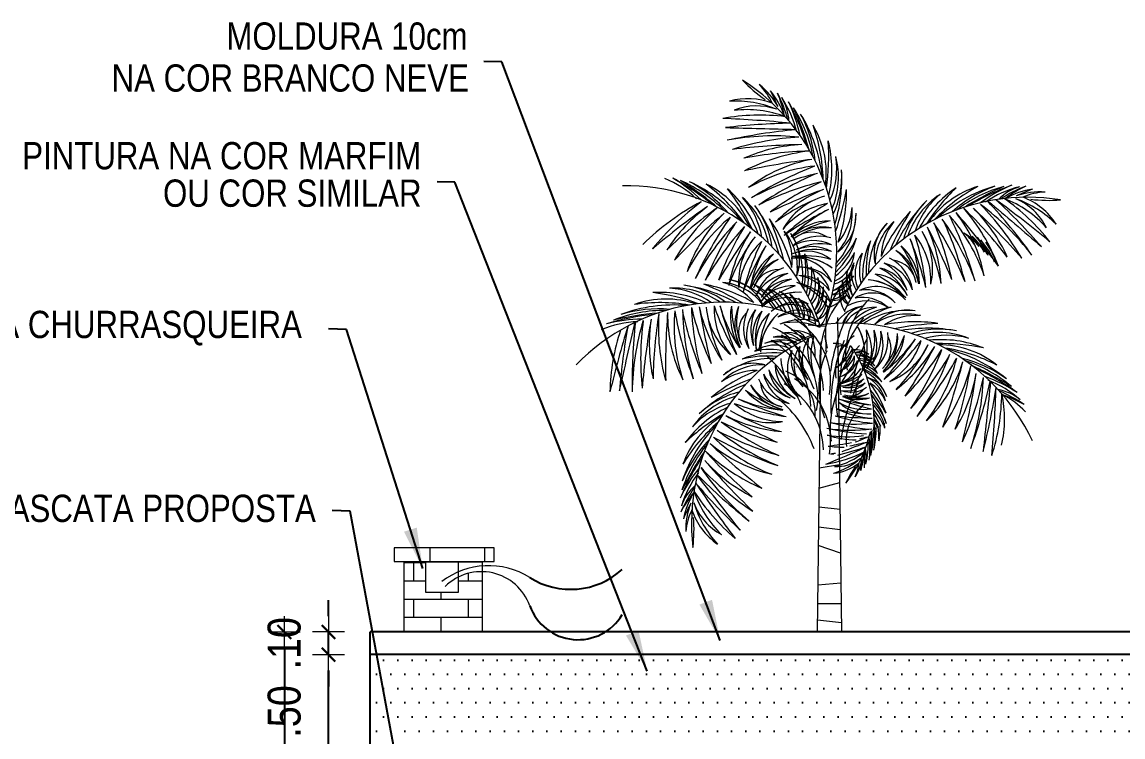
# Model space of a CAD drawing. Header units: millimetres. Extents: x -6300 to 1991, y -4770 to 4545.
# Drawn here: x 1418.262 to 1423.107, y 124.286 to 127.432 of the extents above; entities that cross this region are included whole.
import ezdxf

# ---------------------------------------------------------------- set-up
doc = ezdxf.new("R2010")
doc.units = ezdxf.units.MM
doc.header["$LTSCALE"] = 20
doc.header["$MEASUREMENT"] = 0
doc.layers.get('0').update_dxf_attribs({"linetype": 'CONTINUOUS'})
doc.layers.get('DEFPOINTS').update_dxf_attribs({"linetype": 'CONTINUOUS'})
for name, color, linetype, lineweight in [('AMBIENTACIÓN', 3, 'CONTINUOUS', 0), ('E-Cta-W', 7, 'CONTINUOUS', 20), ('E-Pen-C', 4, 'CONTINUOUS', 15), ('E-Pen-G', 3, 'CONTINUOUS', 30)]:
    doc.layers.add(name, color=color, linetype=linetype, lineweight=lineweight)
doc.layers.add('COTA', color=7, linetype='CONTINUOUS')
doc.layers.add('COTAS', color=3, linetype='CONTINUOUS')
doc.styles.add('F2', font='ARIALN.TTF')
doc.dimstyles.new('DIMENSION-1', dxfattribs={"dimtxt": 0.145, "dimasz": 0.07, "dimexe": 1, "dimexo": 0, "dimgap": 0.12, "dimtad": 1, "dimzin": 7, "dimdsep": 46, "dimtxsty": 'F2', "dimblk1": 'TRACO', "dimblk2": 'TRACO', "dimsah": 1, "dimcen": 1, "dimse1": 1, "dimse2": 1, "dimclrd": 4, "dimclre": 256, "dimclrt": 4, "dimadec": 8, "dimazin": 0, "dimtfac": 1, "dimtix": 1, "dimtmove": 2, "dimatfit": 3, "dimldrblk": 'TRACO', "dimfxl": 1, "dimtolj": 1, "dimtzin": 0, "dimarcsym": 0})
doc.dimstyles.get("Standard").update_dxf_attribs({"dimtxt": 0.18, "dimasz": 0.18, "dimexe": 0.18, "dimexo": 0.0625, "dimgap": 0.09, "dimtad": 0, "dimtih": 1, "dimtoh": 1, "dimdec": 4, "dimzin": 0, "dimdsep": 46, "dimtxsty": 'Standard', "dimcen": 0.09, "dimadec": 0, "dimazin": 0, "dimtfac": 1, "dimtdec": 4, "dimtofl": 0, "dimtmove": 0, "dimatfit": 3, "dimfxl": 1, "dimtolj": 1, "dimtzin": 0, "dimarcsym": 0})

# ---------------------------------------------------------------- blocks, each defined once
blk = doc.blocks.new('TRACO')
at = {"layer": 'E-Pen-C'}
for p, q in [((0, 1), (0, -1)), ((-1, 0), (1, 0))]:
    blk.add_line(p, q, dxfattribs=at)
at = {"layer": 'E-Pen-G'}
blk.add_line((-0.424, -0.424), (0.424, 0.424), dxfattribs=at)
blk = doc.blocks.new('*D694')
at = {"layer": 'COTA', "color": 4, "linetype": 'Continuous', "lineweight": -2}
blk.add_line((1419.6104, 124.2186), (1419.6104, 124.5786), dxfattribs=at)
at = {"layer": 'DEFPOINTS', "color": 0, "linetype": 'Continuous'}
for p in [(1419.6104, 124.6486), (1419.7936, 124.6486, -0.017), (1419.9436, 124.1486, -0.017)]:
    blk.add_point(p, dxfattribs=at)
at = {"layer": 'COTA', "color": 4, "linetype": 'Continuous', "lineweight": -2, "xscale": 0.07, "yscale": 0.07, "zscale": 0.07}
for p, rotation in [((1419.6104, 124.6486), 90), ((1419.6104, 124.1486), 270)]:
    blk.add_blockref('TRACO', p, dxfattribs=dict(at, rotation=rotation))
at = {"layer": 'COTA', "color": 4, "linetype": 'Continuous', "insert": (1419.4163, 124.3986), "char_height": 0.145, "attachment_point": 5, "rotation": 90, "style": 'F2'}
blk.add_mtext('\\A1;.50', dxfattribs=at)
blk = doc.blocks.new('*D695')
at = {"layer": 'COTA', "color": 4, "linetype": 'Continuous', "lineweight": -2}
for p, q in [((1419.6104, 124.8186), (1419.6104, 124.8886)), ((1419.6104, 124.6486), (1419.6104, 124.7486)), ((1419.6104, 124.5786), (1419.6104, 124.5086))]:
    blk.add_line(p, q, dxfattribs=at)
at = {"layer": 'DEFPOINTS', "color": 0, "linetype": 'Continuous'}
for p in [(1419.6104, 124.7486), (1419.7936, 124.7486, -0.017), (1419.7936, 124.6486, -0.017)]:
    blk.add_point(p, dxfattribs=at)
at = {"layer": 'COTA', "color": 4, "linetype": 'Continuous', "lineweight": -2, "xscale": 0.07, "yscale": 0.07, "zscale": 0.07}
for p, rotation in [((1419.6104, 124.7486), 270), ((1419.6104, 124.6486), 90)]:
    blk.add_blockref('TRACO', p, dxfattribs=dict(at, rotation=rotation))
at = {"layer": 'COTA', "color": 4, "linetype": 'Continuous', "insert": (1419.4163, 124.6986), "char_height": 0.145, "attachment_point": 5, "rotation": 90, "style": 'F2'}
blk.add_mtext('\\A1;.10', dxfattribs=at)
blk = doc.blocks.new('*D696')
at = {"layer": 'COTA', "color": 4, "linetype": 'Continuous', "lineweight": -2}
blk.add_line((1419.4163, 124.6786), (1419.4163, 121.2186), dxfattribs=at)
at = {"layer": 'DEFPOINTS', "color": 0, "linetype": 'Continuous'}
for p in [(1419.7936, 124.7486, -0.017), (1419.4163, 121.1486), (1419.7936, 121.1486, -0.017)]:
    blk.add_point(p, dxfattribs=at)
at = {"layer": 'COTA', "color": 4, "linetype": 'Continuous', "lineweight": -2, "xscale": 0.07, "yscale": 0.07, "zscale": 0.07}
for p, rotation in [((1419.4163, 124.7486), 90), ((1419.4163, 121.1486), 270)]:
    blk.add_blockref('TRACO', p, dxfattribs=dict(at, rotation=rotation))
at = {"layer": 'COTA', "color": 4, "linetype": 'Continuous', "insert": (1419.2223, 122.9486), "char_height": 0.145, "attachment_point": 5, "rotation": 90, "style": 'F2'}
blk.add_mtext('\\A1;3.60', dxfattribs=at)

msp = doc.modelspace()

# ---------------------------------------------------------------- hatches: boundary and pattern name
h = msp.add_hatch()
h.set_pattern_fill('DOTS', style=0)
h.set_pattern_definition([(0, (-3.584184, 0), (0.03125, 0.0625), [0, -0.0625])])
h.paths.add_polyline_path([(1419.7936, 124.6486), (1419.7936, 124.1486), (1419.9436, 124.1486), (1423.7436, 124.1486), (1423.7436, 124.6486)])
at = {"layer": 'AMBIENTACIÓN', "lineweight": 13}
h = msp.add_hatch(dxfattribs=at)
h.set_pattern_fill('AR-BRSTD', color=8, scale=0.03, style=0)
h.set_pattern_definition([(0, (141.69835, -43.847725), (0, 0.08001), []), (90, (141.69835, -43.84772), (-0.12, 0.08001), [0.08001, -0.08001])])
h.paths.add_polyline_path([(1420.3391, 125.1187), (1419.8994, 125.1187), (1419.8994, 125.0591), (1420.3391, 125.0591)])
h = msp.add_hatch(dxfattribs=at)
h.set_pattern_fill('AR-BRSTD', color=8, scale=0.03, style=0)
h.set_pattern_definition([(0, (117.506034, -43.847725), (0, 0.08001), []), (90, (117.50603, -43.84772), (-0.12, 0.08001), [0.08001, -0.08001])])
h.paths.add_polyline_path([(1420.2891, 125.0137, 0.124316), (1420.181, 124.9893), (1420.181, 124.922), (1420.0393, 124.922), (1420.0393, 125.0564), (1419.9436, 125.0564), (1419.9436, 124.7486), (1420.2891, 124.7486)])

# ---------------------------------------------------------------- linework, layer by layer
at = {"layer": 'AMBIENTACIÓN', "color": 8, "lineweight": 13}
for p, q in [((1421.8514, 126.1315, -0.017), (1421.8685, 124.7486, -0.017)), ((1421.7772, 126.0249, -0.017), (1421.7616, 124.7486, -0.017)), ((1421.8594, 125.4842, -0.017), (1421.7704, 125.4687, -0.017)), ((1421.7693, 125.3809, -0.017), (1421.8604, 125.4057, -0.017)), ((1421.8619, 125.2879, -0.017), (1421.7683, 125.2977, -0.017)), ((1421.7672, 125.2112, -0.017), (1421.863, 125.199, -0.017)), ((1421.8643, 125.0947, -0.017), (1421.7662, 125.1291, -0.017)), ((1419.9436, 124.7486, -0.2635), (1419.9436, 125.0564, -0.2635)), ((1419.9436, 125.0564, -0.2635), (1420.2891, 125.0564, -0.2635)), ((1420.2891, 124.7486, -0.2635), (1420.2891, 125.0564, -0.2635)), ((1421.7641, 124.9553, -0.017), (1421.8659, 124.9651, -0.017)), ((1421.867, 124.8728, -0.017), (1421.7631, 124.8725, -0.017)), ((1421.7622, 124.8019, -0.017), (1421.868, 124.7903, -0.017))]:
    msp.add_line(p, q, dxfattribs=at)
at = {"layer": 'AMBIENTACIÓN', "color": 8, "lineweight": 13, "elevation": -0.017}
for points in [[(1419.8994, 125.0591), (1420.3391, 125.0591), (1420.3391, 125.1187), (1419.8994, 125.1187)], [(1420.0393, 125.0591), (1420.181, 125.0591), (1420.181, 124.922), (1420.0393, 124.922)]]:
    msp.add_lwpolyline(points, close=True, dxfattribs=at)
at = {"layer": 'AMBIENTACIÓN', "color": 8, "lineweight": 13}
for centre, radius, start, end in [((1421.9387, 127.6631, -0.017), 0.7023, 223.8926, 234.6187), ((1420.9482, 126.4187, -0.017), 0.8991, 344.3485, 57.401), ((1421.32, 126.9667, -0.017), 0.2663, 23.828, 45.4644), ((1421.3048, 126.9006, -0.017), 0.326, 29.1721, 51.7193), ((1421.2511, 126.8871, -0.017), 0.3895, 19.9016, 38.3634), ((1418.1399, 125.4641, -0.017), 3.8006, 24.8204, 25.9784), ((1421.0412, 126.8389, -0.017), 0.6133, 15.4287, 27.1786), ((1421.1223, 126.9218, -0.017), 0.5046, 11.186, 23.0058), ((1421.4274, 126.9883, -0.017), 0.2097, 2.2928, 31.8949), ((1421.2169, 126.8387, -0.017), 0.4678, 13.5197, 33.8227), ((1421.4557, 126.7968, -0.017), 0.2977, 68.7509, 105.5975), ((1421.4028, 126.6216, -0.017), 0.4627, 67.1452, 93.3589), ((1421.4953, 126.7998, -0.017), 0.263, 70.6485, 112.1656), ((1420.5932, 126.5341, -0.017), 1.1773, 17.3406, 27.6914), ((1421.0082, 126.7856, -0.017), 0.6936, 12.2291, 25.2203), ((1420.4059, 126.4834, -0.017), 1.3755, 16.3038, 24.4974), ((1421.1458, 126.7236, -0.017), 0.609, 10.6962, 32.8294), ((1421.5085, 126.0939, -0.017), 0.9281, 83.0427, 100.1207), ((1421.1372, 121.8681, -0.017), 5.1437, 84.3322, 87.68), ((1421.4501, 126.5634, -0.017), 0.483, 69.2803, 96.4176), ((1421.1249, 126.6783, -0.017), 0.6627, 6.3274, 31.7493), ((1421.1912, 126.7595, -0.017), 0.5646, 6.2159, 28.2898), ((1421.6919, 124.1841, -0.017), 2.8029, 90.9532, 96.8313), ((1424.4383, 246.604, -0.017), 119.6764, 268.525361, 268.672843), ((1421.899, 124.4372, -0.017), 2.5314, 95.243, 102.1859), ((1421.3879, 126.7653, -0.017), 0.4137, 352.5913, 30.8619), ((1421.0199, 126.7187, -0.017), 0.7681, 1.6525, 19.6885), ((1421.5727, 125.8024, -0.017), 1.1285, 84.481, 100.6231), ((1421.7581, 125.6917, -0.017), 1.2363, 93.5669, 107.3804), ((1420.8958, 126.8418, -0.017), 0.9168, 351.1837, 4.1926), ((1421.334, 126.7846, -0.017), 0.4921, 346.294, 14.6233), ((1421.7626, 123.6768, -0.017), 3.2166, 91.2238, 96.6727), ((1421.7285, 126.1728, -0.017), 0.7206, 92.751, 113.6786), ((1421.7886, 124.9671, -0.017), 1.8981, 91.9192, 100.6105), ((1421.8322, 126.0117, -0.017), 0.8592, 97.1648, 117.041), ((1422.1026, 123.7929, -0.017), 3.0563, 96.854, 102.4906), ((1421.8527, 126.1972, -0.017), 0.6406, 100.3283, 127.8313), ((1421.5031, 126.7878, -0.017), 0.3444, 335.9886, 8.6762), ((1421.4936, 126.749, -0.017), 0.3615, 337.2295, 14.5391), ((1421.8357, 126.0452, -0.017), 0.7578, 96.4669, 119.7402), ((1422.4034, 125.1501, -0.017), 1.7727, 111.618, 121.6617), ((1421.9962, 125.6787, -0.017), 1.1112, 102.1121, 118.0902), ((1422.4268, 125.2396, -0.017), 1.666, 113.9081, 123.6257), ((1421.4766, 126.7544, -0.017), 0.393, 334.5988, 3.8721), ((1421.1886, 126.7439, -0.017), 0.6812, 342.6945, 3.1158), ((1420.9213, 125.8128, -0.017), 0.8991, 18.0207, 91.0732), ((1420.912, 126.3113, -0.017), 0.4678, 47.1919, 67.4949), ((1420.7677, 126.1514, -0.017), 0.6936, 45.9013, 58.8925), ((1420.5618, 125.712, -0.017), 1.1773, 51.0128, 61.3636), ((1420.4341, 125.566, -0.017), 1.3755, 49.976, 58.1696), ((1420.9167, 126.1761, -0.017), 0.609, 44.3684, 66.5016), ((1420.9346, 126.2311, -0.017), 0.5646, 39.8881, 61.962), ((1420.9243, 126.1268, -0.017), 0.6627, 39.9995, 65.4215), ((1420.8145, 126.1022, -0.017), 0.7681, 35.3247, 53.3607), ((1421.0951, 126.3451, -0.017), 0.4137, 26.2635, 64.5341), ((1422.0645, 125.5343, -0.017), 1.2279, 103.4202, 117.1508), ((1422.2937, 125.6004, -0.017), 1.2398, 114.5001, 126.6208), ((1423.0278, 125.6104, -0.017), 1.1773, 110.3661, 120.7169), ((1422.8872, 126.075, -0.017), 0.6936, 112.8372, 125.8284), ((1420.6431, 126.1359, -0.017), 0.9168, 24.8559, 37.8648), ((1421.0395, 126.3312, -0.017), 0.4921, 19.9662, 48.2955), ((1422.6909, 124.2545, -0.017), 2.6024, 110.2895, 115.9013), ((1422.0589, 126.0746, -0.017), 0.6772, 113.5344, 135.19), ((1422.0558, 125.9111, -0.017), 0.799, 109.1622, 126.6877), ((1421.8834, 126.3643, -0.017), 0.3147, 106.5837, 150.4047), ((1420.6146, 126.9263, -0.017), 1.2967, 341.2746, 349.742), ((1421.1927, 126.6865, -0.017), 0.698, 341.3674, 0.733), ((1422.5017, 126.3721, -0.017), 0.3615, 123.5184, 160.828), ((1422.5206, 126.4074, -0.017), 0.3444, 129.3813, 162.0689), ((1422.6442, 126.292, -0.017), 0.4921, 123.4342, 151.7635), ((1423.0084, 126.0416, -0.017), 0.9168, 133.8649, 146.8738), ((1422.5912, 126.3137, -0.017), 0.4137, 107.1956, 145.4662), ((1422.8338, 126.033, -0.017), 0.7681, 118.369, 136.405), ((1422.7287, 126.0731, -0.017), 0.6627, 106.3082, 131.7301), ((1422.7336, 126.1778, -0.017), 0.5646, 109.7677, 131.8416), ((1422.7434, 126.1208, -0.017), 0.609, 105.2281, 127.3613), ((1423.1332, 125.4476, -0.017), 1.3755, 113.5601, 121.7537), ((1422.7675, 126.2539, -0.017), 0.4678, 104.2348, 124.5378), ((1422.7108, 126.5059, -0.017), 0.2097, 106.1626, 135.7647), ((1422.8983, 126.1366, -0.017), 0.6133, 110.8789, 122.6288), ((1422.8934, 126.2525, -0.017), 0.5046, 115.0517, 126.8715), ((1422.7744, 126.3128, -0.017), 0.3895, 99.6941, 118.1559), ((1424.1374, 123.1749, -0.017), 3.8006, 112.0791, 113.2371), ((1422.7434, 126.3587, -0.017), 0.326, 86.3382, 108.8854), ((1422.7763, 126.418, -0.017), 0.2663, 92.5931, 114.2295), ((1421.7827, 125.6461, -0.017), 1.1285, 118.1532, 134.2953), ((1421.9984, 125.6568, -0.017), 1.2363, 127.2391, 141.0526), ((1423.1193, 123.9825, -0.017), 3.2166, 124.896, 130.3449), ((1421.707, 126.0408, -0.017), 0.7206, 126.4232, 147.3508), ((1422.4255, 125.0707, -0.017), 1.8981, 125.5914, 134.2827), ((1421.8826, 125.9642, -0.017), 0.8592, 130.837, 150.7132), ((1421.1784, 126.4277, -0.017), 0.3444, 9.6608, 42.3484), ((1421.192, 126.3901, -0.017), 0.3615, 10.9017, 48.2113), ((1421.1749, 126.3851, -0.017), 0.393, 8.271, 37.5443), ((1420.941, 126.2167, -0.017), 0.6812, 16.3667, 36.788), ((1421.8633, 126.3066, -0.017), 0.3312, 99.9272, 139.9604), ((1422.3837, 125.6441, -0.017), 1.145, 120.2854, 132.1285), ((1421.6641, 126.5892, -0.017), 0.2519, 318.1496, 5.957), ((1421.6537, 126.6315, -0.017), 0.2615, 320.0272, 356.4714), ((1422.6866, 125.7619, -0.017), 0.8991, 80.6565, 153.709), ((1422.7252, 126.1645, -0.017), 0.6812, 134.9417, 155.363), ((1422.5179, 126.3648, -0.017), 0.393, 134.1854, 163.4587), ((1421.5982, 125.7625, -0.017), 1.2363, 30.6771, 44.4906), ((1421.8101, 125.7209, -0.017), 1.1285, 37.4344, 53.5765), ((1420.6549, 124.9235, -0.017), 2.5314, 35.8716, 42.8145), ((1500.4206, 217.4903, -0.017), 119.6764, 229.384654, 229.532136), ((1420.6399, 124.5969, -0.017), 2.8029, 41.2262, 47.1043), ((1419.5044, 122.5035, -0.017), 5.1437, 50.3775, 53.7253), ((1422.41, 126.2051, -0.017), 0.483, 41.6399, 68.7772), ((1422.0527, 125.8949, -0.017), 0.9281, 37.9368, 55.0148), ((1422.4841, 126.2167, -0.017), 0.4627, 44.6986, 70.9123), ((1422.5344, 126.4111, -0.017), 0.263, 25.8919, 67.409), ((1422.5618, 126.3824, -0.017), 0.2977, 32.46, 69.3066), ((1422.7816, 127.3496, -0.017), 0.7023, 263.4387, 274.1649), ((1423.3378, 124.2676, -0.017), 3.0563, 130.5262, 136.1628), ((1421.7968, 126.1299, -0.017), 0.6406, 134.0005, 161.5035), ((1421.867, 125.994, -0.017), 0.7578, 130.1391, 153.4124), ((1422.8357, 125.5639, -0.017), 1.7727, 145.2902, 155.3339), ((1420.3622, 126.0503, -0.017), 1.2967, 14.9468, 23.4142), ((1420.9762, 126.1712, -0.017), 0.698, 15.0396, 34.4052), ((1422.4937, 125.2078, -0.017), 1.5567, 116.0076, 124.339), ((1422.1123, 126.0231, -0.017), 0.6569, 117.2879, 135.0662), ((1421.5931, 126.5971, -0.017), 0.3392, 318.2223, 358.8377), ((1421.7386, 126.5787, -0.017), 0.194, 305.6784, 3.4079), ((1422.6838, 126.1245, -0.017), 0.698, 137.3245, 156.6901), ((1423.274, 125.9166, -0.017), 1.2967, 148.3155, 156.7829), ((1420.7563, 125.791, -0.017), 1.7727, 16.3958, 26.4395), ((1421.7768, 126.0773, -0.017), 0.7578, 18.3173, 41.5906), ((1420.0729, 124.5804, -0.017), 3.0563, 35.5669, 41.2035), ((1421.8657, 126.2017, -0.017), 0.6406, 10.2262, 37.7292), ((1421.0913, 125.2439, -0.017), 1.8981, 37.447, 46.1383), ((1421.757, 126.05, -0.017), 0.8592, 21.0165, 40.8927), ((1421.9419, 126.1006, -0.017), 0.7206, 24.3789, 45.3065), ((1420.2482, 124.2668, -0.017), 3.2166, 41.3848, 46.8337), ((1422.2037, 125.778, -0.017), 1.1112, 135.7843, 151.7624), ((1422.8055, 125.6513, -0.017), 1.666, 147.5802, 157.2979), ((1422.3407, 125.6957, -0.017), 1.2279, 137.0924, 150.823), ((1422.4947, 125.8778, -0.017), 1.2398, 148.1723, 160.293), ((1421.8221, 126.3047, -0.017), 0.2527, 90.6615, 133.7885), ((1421.9334, 126.0565, -0.017), 0.5137, 102.8479, 123.5028), ((1421.7817, 126.3162, -0.017), 0.2141, 78.6749, 128.0277), ((1421.8028, 126.2902, -0.017), 0.2369, 84.9198, 126.3885), ((1422.3262, 126.3257, -0.017), 0.3392, 139.2198, 179.8352), ((1422.2056, 126.4093, -0.017), 0.194, 134.6496, 192.3791), ((1422.2681, 126.3673, -0.017), 0.2519, 132.1005, 179.9079), ((1422.3041, 126.3917, -0.017), 0.2615, 141.5861, 178.0303), ((1421.6304, 126.2483, -0.017), 0.6772, 2.8675, 24.5231), ((1419.9438, 125.317, -0.017), 2.6024, 22.1562, 27.768), ((1421.2651, 125.8502, -0.017), 1.2279, 20.9067, 34.6373), ((1421.1388, 126.0526, -0.017), 1.2398, 11.4367, 23.5574), ((1421.4125, 125.9119, -0.017), 1.1112, 19.9673, 35.9454), ((1420.7987, 125.8732, -0.017), 1.666, 14.4318, 24.1494), ((1423.5716, 124.9779, -0.017), 2.6024, 143.9617, 149.5734), ((1422.0364, 126.1422, -0.017), 0.6772, 147.2066, 168.8622), ((1422.1245, 126.0045, -0.017), 0.799, 142.8344, 160.3599), ((1421.7297, 126.286, -0.017), 0.3147, 140.2559, 184.0769), ((1421.3904, 126.381, -0.017), 0.2615, 353.6993, 30.1436), ((1421.4225, 126.3516, -0.017), 0.2519, 351.8217, 39.6292), ((1421.4903, 126.3842, -0.017), 0.194, 339.3506, 37.0801), ((1421.359, 126.3189, -0.017), 0.3392, 351.8945, 32.5099), ((1421.7716, 126.3033, -0.017), 0.186, 74.2707, 129.7939), ((1421.7427, 126.2904, -0.017), 0.1801, 63.106, 120.0592), ((1421.7366, 126.3888, -0.017), 0.1183, 55.7534, 128.9139), ((1421.6086, 126.5763, -0.017), 0.3392, 313.7206, 343.9065), ((1421.5155, 126.6831, -0.017), 0.4647, 315.1838, 334.3938), ((1422.3007, 126.3206, -0.017), 0.3392, 154.151, 184.3369), ((1422.4414, 126.3378, -0.017), 0.4647, 163.6637, 182.8737), ((1421.5563, 126.2458, -0.017), 0.6569, 2.9913, 20.7696), ((1420.7277, 125.8943, -0.017), 1.5567, 13.7185, 22.0499), ((1421.931, 126.2902, -0.017), 0.3312, 358.0971, 38.1303), ((1421.1011, 126.1452, -0.017), 1.145, 5.929, 17.7721), ((1421.5235, 126.1247, -0.017), 0.799, 11.3697, 28.8953), ((1421.9546, 126.3465, -0.017), 0.3147, 347.6528, 31.4738), ((1422.2955, 126.3527, -0.017), 0.1875, 31.9466, 53.583), ((1422.2915, 126.3052, -0.017), 0.2295, 37.2907, 59.8379), ((1420.2285, 124.9894, -0.017), 2.6756, 32.939, 34.097), ((1422.2554, 126.2904, -0.017), 0.2742, 28.0202, 46.482), ((1422.1622, 126.3018, -0.017), 0.3553, 19.3046, 31.1244), ((1422.1139, 126.236, -0.017), 0.4318, 23.5473, 35.2972), ((1422.3682, 126.3785, -0.017), 0.1476, 10.4114, 40.0135), ((1422.2363, 126.2533, -0.017), 0.3293, 21.6383, 41.9413), ((1421.745, 126.2269, -0.017), 0.3312, 133.5994, 173.6326), ((1422.5454, 125.964, -0.017), 1.145, 153.9576, 165.8007), ((1422.8788, 125.662, -0.017), 1.5567, 149.6798, 158.0111), ((1422.1094, 126.129, -0.017), 0.6569, 150.9601, 168.7384), ((1421.7524, 126.1622, -0.017), 0.2693, 74.6178, 111.7765), ((1421.715, 126.2491, -0.017), 0.1747, 52.499, 110.9501), ((1421.7747, 126.2473, -0.017), 0.2096, 76.3423, 120.4781), ((1421.7402, 126.2744, -0.017), 0.1695, 60.4432, 115.0649), ((1421.965, 126.2375, -0.017), 0.2369, 11.6689, 53.1377), ((1421.9981, 126.2428, -0.017), 0.2141, 10.0298, 59.3826), ((1421.7117, 126.151, -0.017), 0.5137, 14.5547, 35.2096), ((1421.9604, 126.2612, -0.017), 0.2527, 4.269, 47.396), ((1422.0962, 126.1956, -0.017), 0.4883, 20.3478, 33.3389), ((1421.7117, 126.2025, -0.017), 0.2527, 124.3337, 167.4607), ((1421.942, 126.0576, -0.017), 0.5137, 136.5201, 157.1749), ((1421.6718, 126.1896, -0.017), 0.2141, 112.3471, 161.6999), ((1421.7037, 126.1796, -0.017), 0.2369, 118.5919, 160.0607), ((1421.6905, 126.1746, -0.017), 0.222, 51.7338, 101.4235), ((1421.6678, 126.2235, -0.017), 0.1701, 22.6348, 97.1749), ((1421.704, 125.9504, -0.017), 0.4528, 74.9889, 96.7404), ((1421.6657, 126.1134, -0.017), 0.287, 56.7208, 92.9462), ((1421.2467, 126.3474, -0.017), 0.4647, 348.856, 8.066), ((1421.3835, 126.3102, -0.017), 0.3392, 347.3928, 17.5787), ((1421.7696, 126.4323, -0.017), 0.1568, 295.963, 354.9153), ((1421.6927, 126.5241, -0.017), 0.2559, 305.5216, 335.6142), ((1422.077, 126.2942, -0.017), 0.1728, 152.8739, 202.6316), ((1422.0394, 126.3219, -0.017), 0.1269, 156.2994, 213.1225), ((1422.0847, 126.3211, -0.017), 0.1568, 143.1422, 202.0945), ((1422.2032, 126.338, -0.017), 0.2559, 162.4433, 192.5359), ((1421.9971, 126.2265, -0.017), 0.186, 8.2636, 63.7868), ((1422.0802, 126.2666, -0.017), 0.1183, 9.1436, 82.3041), ((1421.5939, 126.225, -0.017), 0.1183, 89.4256, 162.5861), ((1421.6704, 126.1733, -0.017), 0.186, 107.9429, 163.4661), ((1421.6536, 126.1465, -0.017), 0.1801, 96.7782, 153.7314), ((1421.7041, 126.1284, -0.017), 0.2096, 110.0145, 154.1503), ((1421.6897, 126.181, -0.017), 0.1729, 38.6313, 96.2798), ((1421.683, 126.2155, -0.017), 0.1379, 14.9157, 95.0612), ((1421.4825, 126.3133, -0.017), 0.2559, 339.1938, 9.2864), ((1421.5973, 126.2796, -0.017), 0.1568, 329.6352, 28.5875), ((1421.7574, 126.4071, -0.017), 0.1728, 295.4259, 345.1836), ((1421.8039, 126.4027, -0.017), 0.1269, 284.935, 341.7581), ((1422.0749, 126.2955, -0.017), 0.1865, 167.3742, 206.6351), ((1422.0712, 126.3197, -0.017), 0.1791, 174.693, 210.9091), ((1421.917, 126.1087, -0.017), 0.2693, 26.281, 63.4397), ((1422.0011, 126.184, -0.017), 0.1695, 22.9926, 77.6143), ((1421.9573, 126.1869, -0.017), 0.2096, 17.5794, 61.7152), ((1422.0098, 126.1975, -0.017), 0.1801, 17.9983, 74.9515), ((1420.7857, 125.0727, -0.017), 1.2967, 59.9572, 68.4246), ((1421.1343, 125.5924, -0.017), 0.698, 60.05, 79.4157), ((1421.3222, 126.0356, -0.017), 0.2519, 36.8322, 84.6396), ((1421.2787, 126.0337, -0.017), 0.2615, 38.7098, 75.1541), ((1421.3005, 125.9675, -0.017), 0.3392, 36.905, 77.5203), ((1421.3471, 126.1066, -0.017), 0.194, 24.3611, 82.0905), ((1421.2009, 125.9083, -0.017), 0.4647, 33.8664, 53.0765), ((1421.3239, 125.9787, -0.017), 0.3392, 32.4032, 62.5891), ((1421.7327, 126.0452, -0.017), 0.2693, 108.29, 145.4487), ((1421.6604, 126.1318, -0.017), 0.1695, 94.1154, 148.7371), ((1421.6157, 126.0201, -0.017), 0.2714, 41.2118, 78.0738), ((1421.5789, 126.0263, -0.017), 0.2755, 32.8796, 70.2967), ((1421.6845, 126.1506, -0.017), 0.1657, 37.3077, 91.246), ((1421.6587, 126.1489, -0.017), 0.1687, 17.2489, 82.4606), ((1421.6422, 126.2739, -0.017), 0.1269, 318.6072, 15.4303), ((1421.6011, 126.2518, -0.017), 0.1728, 329.0981, 18.8558), ((1422.1319, 126.0666, -0.017), 0.3344, 133.4932, 192.0296), ((1421.7979, 126.3388, -0.017), 0.1308, 281.0148, 330.8296), ((1421.7598, 126.4067, -0.017), 0.1865, 291.4224, 330.6833), ((1421.8288, 126.3365, -0.017), 0.1034, 269.4999, 323.5969), ((1421.7788, 126.4222, -0.017), 0.1791, 287.1484, 323.3645), ((1422.0012, 126.2705, -0.017), 0.1308, 167.2279, 217.0427), ((1421.9766, 126.2894, -0.017), 0.1034, 174.4606, 228.5576), ((1421.9713, 126.0765, -0.017), 0.222, 36.634, 86.3237), ((1421.9489, 126.0144, -0.017), 0.287, 45.1113, 81.3367), ((1422.0029, 126.1483, -0.017), 0.1747, 27.1073, 85.5585), ((1421.8114, 125.9188, -0.017), 0.4528, 41.3171, 63.0686), ((1421.0658, 125.7503, -0.017), 0.4921, 64.9766, 93.3059), ((1420.9237, 125.3318, -0.017), 0.9168, 69.8664, 82.8752), ((1421.132, 125.8997, -0.017), 0.3615, 55.9122, 93.2218), ((1421.0959, 125.9167, -0.017), 0.3444, 54.6712, 87.3588), ((1421.1235, 125.8842, -0.017), 0.393, 53.2815, 82.5547), ((1421.0772, 125.5996, -0.017), 0.6812, 61.3771, 81.7985), ((1421.6534, 126.0968, -0.017), 0.1747, 86.1712, 144.6223), ((1421.81, 125.8421, -0.017), 0.4528, 108.661, 130.4126), ((1421.6876, 125.9565, -0.017), 0.287, 90.3929, 126.6184), ((1421.6744, 126.0212, -0.017), 0.222, 85.406, 135.0957), ((1421.3917, 126.0509, -0.017), 0.2559, 24.2042, 54.2968), ((1421.4967, 126.1083, -0.017), 0.1568, 14.6456, 73.5979), ((1421.5325, 126.136, -0.017), 0.1269, 3.6176, 60.4407), ((1421.519, 126.0913, -0.017), 0.1728, 14.1086, 63.8663), ((1421.5084, 126.1153, -0.017), 0.1791, 5.831, 42.0472), ((1421.5199, 126.0936, -0.017), 0.1865, 10.105, 49.366), ((1421.6105, 126.2762, -0.017), 0.1791, 320.8206, 357.0367), ((1421.6034, 126.2528, -0.017), 0.1865, 325.0946, 4.3555), ((1421.6998, 126.2326, -0.017), 0.1034, 303.1721, 357.2691), ((1421.6727, 126.2175, -0.017), 0.1308, 314.687, 4.5018), ((1422.2098, 125.9443, -0.017), 0.4372, 139.6476, 187.3738), ((1421.7576, 126.3403, -0.017), 0.1726, 287.7678, 322.118), ((1421.8403, 126.2763, -0.017), 0.0681, 255.2127, 321.8811), ((1422.0321, 126.2446, -0.017), 0.1726, 175.9395, 210.2897), ((1421.9279, 126.2523, -0.017), 0.0681, 176.1764, 242.8448), ((1422.0042, 126.1019, -0.017), 0.1379, 42.9963, 123.1418), ((1422.0209, 126.0977, -0.017), 0.1701, 40.8826, 115.4227), ((1421.9762, 126.0807, -0.017), 0.1729, 41.7777, 99.4262), ((1421.3489, 125.3001, -0.017), 0.8991, 63.0311, 136.0837), ((1421.129, 125.5243, -0.017), 0.6627, 85.01, 110.432), ((1421.0953, 125.7994, -0.017), 0.4137, 71.274, 109.5446), ((1421.0688, 125.4293, -0.017), 0.7681, 80.3351, 98.3711), ((1421.9043, 126.3217, -0.017), 0.6772, 192.217, 213.8726), ((1423.8131, 126.5843, -0.017), 2.6024, 188.9721, 194.5839), ((1421.6384, 126.1755, -0.017), 0.3312, 178.6099, 218.643), ((1422.3902, 126.5557, -0.017), 1.145, 198.968, 210.8112), ((1422.8395, 126.578, -0.017), 1.5567, 194.6902, 203.0216), ((1421.9652, 126.364, -0.017), 0.6569, 195.9706, 213.7488), ((1421.6322, 126.1347, -0.017), 0.2527, 169.3441, 212.4711), ((1421.8974, 126.1951, -0.017), 0.5137, 181.5305, 202.1854), ((1421.613, 126.0973, -0.017), 0.2141, 157.3576, 206.7103), ((1421.6427, 126.1129, -0.017), 0.2369, 163.6024, 205.0712), ((1421.6284, 126.0493, -0.017), 0.1701, 56.307, 130.8471), ((1421.6702, 126.0261, -0.017), 0.1729, 72.3035, 129.952), ((1421.6454, 126.0511, -0.017), 0.1379, 48.5879, 128.7334), ((1421.6024, 126.1475, -0.017), 0.1034, 348.1825, 42.2795), ((1421.594, 126.1176, -0.017), 0.1308, 359.6974, 49.5123), ((1421.6636, 126.1469, -0.017), 0.0681, 333.8954, 40.5637), ((1421.5846, 126.0784, -0.017), 0.1726, 6.4504, 40.8007), ((1421.7426, 126.1889, -0.017), 0.0681, 288.8849, 355.5533), ((1421.6383, 126.1963, -0.017), 0.1726, 321.44, 355.7902), ((1421.9889, 126.0116, -0.017), 0.1728, 97.2711, 147.0288), ((1421.9906, 126.0582, -0.017), 0.1269, 100.6967, 157.5198), ((1422.2207, 125.9701, -0.017), 0.3344, 133.4932, 192.0296), ((1421.9778, 126.0362, -0.017), 0.1687, 55.5969, 120.8086), ((1421.9597, 126.0546, -0.017), 0.1657, 46.8115, 100.7498), ((1421.1661, 124.9747, -0.017), 1.1773, 96.0232, 106.3741), ((1421.0887, 125.5538, -0.017), 0.609, 89.3789, 111.5121), ((1421.179, 124.7811, -0.017), 1.3755, 94.9864, 103.1801), ((1421.0625, 125.6053, -0.017), 0.5646, 84.8986, 106.9725), ((1422.9372, 125.8393, -0.017), 1.8981, 170.6018, 179.2931), ((1421.9215, 126.0871, -0.017), 0.8592, 175.8475, 195.7236), ((1424.1502, 125.9168, -0.017), 3.0563, 175.5366, 181.1732), ((1421.7436, 126.1436, -0.017), 0.6406, 179.011, 206.5139), ((1421.8893, 126.0971, -0.017), 0.7578, 175.1495, 198.4229), ((1422.8784, 126.4781, -0.017), 1.7727, 190.3007, 200.3444), ((1422.2802, 126.1825, -0.017), 1.1112, 180.7948, 196.7729), ((1422.7952, 126.5186, -0.017), 1.666, 192.5907, 202.3084), ((1422.4154, 126.4589, -0.017), 1.2398, 193.1828, 205.3035), ((1422.4352, 126.2212, -0.017), 1.2279, 182.1028, 195.8334), ((1421.5858, 126.2065, -0.017), 0.3147, 185.2663, 229.0873), ((1422.064, 126.2866, -0.017), 0.799, 187.8448, 205.3704), ((1421.5329, 126.0673, -0.017), 0.1183, 134.4361, 207.5965), ((1421.6236, 126.0849, -0.017), 0.186, 152.9533, 208.4766), ((1421.6306, 126.054, -0.017), 0.1801, 141.7886, 198.7418), ((1421.6792, 126.0769, -0.017), 0.2096, 155.0249, 199.1608), ((1421.6458, 126.0484, -0.017), 0.1695, 139.1258, 193.7476), ((1421.7582, 126.0383, -0.017), 0.2693, 153.3005, 190.4592), ((1421.6657, 126.0187, -0.017), 0.1747, 131.1816, 189.6328), ((1421.9564, 125.9494, -0.017), 0.4528, 153.6715, 175.423), ((1421.7891, 125.9437, -0.017), 0.287, 135.4034, 171.6289), ((1421.734, 125.9801, -0.017), 0.222, 130.4164, 180.1062), ((1421.6827, 125.9979, -0.017), 0.1657, 70.9799, 124.9182), ((1421.6622, 125.9822, -0.017), 0.1687, 50.9211, 116.1328), ((1421.5565, 125.9721, -0.017), 0.1965, 355.6403, 70.2613), ((1420.8923, 126.7619, -0.017), 0.9742, 323.0359, 323.042), ((1422.651, 125.7771, -0.017), 0.8397, 154.3283, 171.8415), ((1422.2986, 125.8479, -0.017), 0.4372, 139.6476, 187.3738), ((1422.0154, 126.0204, -0.017), 0.1568, 87.5395, 146.4918), ((1422.0963, 125.9321, -0.017), 0.2559, 106.8406, 136.9332), ((1422.1371, 125.8419, -0.017), 0.3392, 98.5483, 128.7342), ((1422.2307, 125.7355, -0.017), 0.4647, 108.0609, 127.271), ((1422.1556, 125.8238, -0.017), 0.3392, 83.6171, 124.2324), ((1422.1565, 125.9704, -0.017), 0.194, 79.0469, 136.7763), ((1422.1571, 125.8952, -0.017), 0.2519, 76.4978, 124.3052), ((1422.1976, 125.8793, -0.017), 0.2615, 85.9833, 122.4276), ((1420.9898, 125.646, -0.017), 0.4678, 92.2024, 112.5054), ((1421.0009, 125.431, -0.017), 0.6936, 90.9118, 103.903), ((1425.8481, 124.5925, -0.017), 5.1437, 163.0149, 166.3626), ((1304.1855, 152.3079, -0.017), 119.6764, 347.208012, 347.355494), ((1423.686, 125.5908, -0.017), 2.8029, 169.6359, 175.514), ((1423.4785, 125.8436, -0.017), 2.5314, 173.9256, 180.8685), ((1422.0758, 125.7915, -0.017), 1.1285, 163.1636, 179.3058), ((1422.2208, 125.9517, -0.017), 1.2363, 172.2496, 186.0631), ((1424.1973, 125.5606, -0.017), 3.2166, 169.9065, 175.3554), ((1421.7431, 126.017, -0.017), 0.7206, 171.4337, 192.3612), ((1421.5001, 125.9018, -0.017), 0.1965, 355.6403, 70.2613), ((1421.6977, 125.8512, -0.017), 0.2714, 74.884, 111.746), ((1421.6637, 125.8359, -0.017), 0.2755, 66.5518, 103.9689), ((1420.8359, 126.6915, -0.017), 0.9742, 323.0359, 323.042), ((1421.4418, 125.8004, -0.017), 0.3479, 1.7676, 60.019), ((1421.507, 125.8508, -0.017), 0.3136, 349.4478, 60.5894), ((1421.47, 122.3061, -0.017), 3.8006, 85.0422, 86.2001), ((1421.8941, 125.2079, -0.017), 0.8991, 25.0537, 98.1063), ((1421.7495, 125.9758, -0.017), 0.222, 341.0312, 30.721), ((1421.6856, 125.9592, -0.017), 0.287, 349.5085, 25.734), ((1422.1917, 125.4151, -0.017), 0.698, 81.7218, 101.0874), ((1422.3535, 124.8105, -0.017), 1.2967, 92.7128, 101.1802), ((1422.248, 125.4035, -0.017), 0.6812, 79.3389, 99.7603), ((1421.7773, 125.7859, -0.017), 0.9281, 161.7254, 178.8033), ((1422.1074, 125.2281, -0.017), 0.8991, 113.8386, 186.8911), ((1421.6017, 125.8599, -0.017), 0.1728, 64.916, 114.6737), ((1421.6005, 125.8621, -0.017), 0.1865, 60.9124, 100.1734), ((1421.5765, 125.8668, -0.017), 0.1791, 56.6384, 92.8546), ((1421.2521, 125.6281, -0.017), 0.5303, 20.8284, 49.9794), ((1421.4506, 125.7805, -0.017), 0.3136, 349.4478, 60.5894), ((1421.6286, 125.9346, -0.017), 0.1308, 50.5049, 100.3197), ((1421.6108, 125.96, -0.017), 0.1034, 38.99, 93.087), ((1421.448, 126.6954, -0.017), 0.7023, 284.1143, 294.8405), ((1421.6532, 125.9026, -0.017), 0.1726, 57.2578, 91.6081), ((1421.65, 126.0071, -0.017), 0.0681, 24.7028, 91.3711), ((1421.8637, 125.948, -0.017), 0.1687, 146.739, 211.9506), ((1421.9905, 125.9967, -0.017), 0.2714, 170.7018, 207.5639), ((1422.0091, 125.9644, -0.017), 0.2755, 162.3696, 199.7868), ((1421.5891, 126.0019, -0.017), 0.2118, 355.2587, 13.911), ((1422.0408, 125.8909, -0.017), 0.1987, 125.8759, 187.491), ((1422.7398, 125.6806, -0.017), 0.8397, 154.3283, 171.8415), ((1421.5291, 126.0187, -0.017), 0.4528, 345.7144, 7.4659), ((1421.8266, 125.9903, -0.017), 0.1747, 331.5046, 29.9558), ((1421.7454, 126.0388, -0.017), 0.2693, 330.6782, 7.8369), ((1421.855, 126.012, -0.017), 0.1695, 327.3898, 22.0116), ((1421.8327, 126.0497, -0.017), 0.2096, 321.9766, 6.1125), ((1421.8712, 126.0124, -0.017), 0.1801, 322.3956, 19.3488), ((1421.8878, 126.0393, -0.017), 0.186, 312.6608, 8.1841), ((1421.8789, 126.072, -0.017), 0.2369, 316.0662, 357.535), ((1421.968, 125.9934, -0.017), 0.1183, 313.5409, 26.7013), ((1421.9019, 126.0476, -0.017), 0.2141, 314.4271, 3.7798), ((1421.6643, 126.2321, -0.017), 0.5137, 318.952, 339.6069), ((1421.8958, 126.0892, -0.017), 0.2527, 308.6663, 351.7933), ((1421.6548, 126.4138, -0.017), 0.6569, 307.3886, 325.1668), ((1420.8966, 126.899, -0.017), 1.5567, 318.1158, 326.4472), ((1422.2962, 125.6877, -0.017), 0.393, 78.5827, 107.8559), ((1422.2931, 125.7052, -0.017), 0.3615, 67.9156, 105.2252), ((1422.3329, 125.7095, -0.017), 0.3444, 73.7786, 106.4662), ((1422.3075, 125.5423, -0.017), 0.4921, 67.8315, 96.1608), ((1421.5745, 125.8533, -0.017), 0.1568, 65.4531, 124.4053), ((1421.5526, 125.7357, -0.017), 0.2559, 75.0116, 105.1043), ((1421.5756, 125.8986, -0.017), 0.1269, 54.425, 111.2481), ((1421.3854, 125.7301, -0.017), 0.3479, 1.7676, 60.019), ((1421.8004, 125.9076, -0.017), 0.1701, 152.1249, 226.665), ((1421.8193, 125.9515, -0.017), 0.1729, 168.1214, 225.7699), ((1421.7969, 125.9244, -0.017), 0.1379, 144.4058, 224.5513), ((1421.8461, 125.9668, -0.017), 0.1657, 166.7978, 220.736), ((1422.1481, 125.825, -0.017), 0.3795, 155.1325, 200.8556), ((1422.5339, 125.7466, -0.017), 0.7126, 156.4993, 183.7744), ((1421.8353, 125.9077, -0.017), 0.1105, 57.1553, 91.5055), ((1422.1782, 125.7657, -0.017), 0.3344, 133.4932, 192.0296), ((1421.7347, 126.0491, -0.017), 0.1763, 308.9766, 346.3938), ((1421.7556, 126.0606, -0.017), 0.1737, 301.1995, 338.0616), ((1421.8717, 125.9638, -0.017), 0.0436, 57.3923, 124.0606), ((1421.8088, 125.9918, -0.017), 0.108, 296.8128, 2.0244), ((1421.4366, 125.6788, -0.017), 0.5754, 355.8254, 34.9248), ((1421.933, 125.9065, -0.017), 0.0837, 48.4437, 98.2585), ((1421.3146, 126.7327, -0.017), 1.145, 310.3262, 322.1694), ((1421.9031, 126.1298, -0.017), 0.3312, 302.4944, 342.5275), ((1421.9629, 126.1421, -0.017), 0.3147, 292.0501, 335.8711), ((1421.5364, 126.3726, -0.017), 0.799, 315.767, 333.2926), ((1421.6988, 126.3542, -0.017), 0.6772, 307.2648, 328.9204), ((1419.9774, 127.2197, -0.017), 2.6024, 326.5535, 332.1653), ((1421.2595, 126.6492, -0.017), 1.2398, 315.8339, 327.9546), ((1421.1639, 126.4307, -0.017), 1.2279, 325.304, 339.0346), ((1422.3066, 125.1004, -0.017), 0.9168, 78.2622, 91.271), ((1422.2954, 125.5983, -0.017), 0.4137, 51.5928, 89.8634), ((1422.2009, 125.2395, -0.017), 0.7681, 62.7663, 80.8023), ((1422.1747, 125.3489, -0.017), 0.6627, 50.7054, 76.1274), ((1421.5595, 125.6123, -0.017), 0.3392, 87.7124, 128.3278), ((1421.5657, 125.6375, -0.017), 0.3392, 83.2106, 113.3966), ((1421.5425, 125.4977, -0.017), 0.4647, 84.6738, 103.8839), ((1421.1957, 125.5577, -0.017), 0.5303, 20.8284, 49.9794), ((1421.8867, 125.9759, -0.017), 0.287, 186.2108, 222.4363), ((1421.8237, 125.9562, -0.017), 0.222, 181.2238, 230.9136), ((1421.8301, 125.9487, -0.017), 0.1089, 282.0984, 356.6385), ((1421.8247, 125.9963, -0.017), 0.106, 288.0274, 341.9656), ((1421.8376, 125.9568, -0.017), 0.0882, 284.2121, 4.3576), ((1421.8344, 125.979, -0.017), 0.1106, 282.9935, 340.642), ((1421.9512, 125.9145, -0.017), 0.0662, 55.6764, 109.7734), ((1421.9244, 125.8575, -0.017), 0.1194, 48.59, 87.851), ((1422.1296, 125.7945, -0.017), 0.1987, 125.8759, 187.491), ((1421.9391, 125.8521, -0.017), 0.1146, 55.9088, 92.125), ((1421.923, 125.8567, -0.017), 0.1106, 34.0897, 83.8474), ((1421.9501, 125.8692, -0.017), 0.0812, 37.5153, 94.3384), ((1421.9357, 125.8441, -0.017), 0.1004, 24.3581, 83.3103), ((1420.9194, 126.8285, -0.017), 1.666, 318.829, 328.5467), ((1421.2981, 126.344, -0.017), 1.1112, 324.3645, 340.3426), ((1420.8276, 126.8171, -0.017), 1.7727, 320.793, 330.8367), ((1421.6403, 126.1367, -0.017), 0.7578, 322.7145, 345.9879), ((1421.7932, 126.1336, -0.017), 0.6406, 314.6235, 342.1264), ((1419.4426, 126.6971, -0.017), 3.0563, 339.9642, 345.6008), ((1422.2638, 125.404, -0.017), 0.5646, 54.1649, 76.2388), ((1422.2223, 125.3638, -0.017), 0.609, 49.6253, 71.7585), ((1421.7452, 125.2464, -0.017), 0.698, 110.8574, 130.2231), ((1421.5205, 125.6721, -0.017), 0.2519, 87.6396, 135.447), ((1421.4945, 125.6372, -0.017), 0.2615, 89.5172, 125.9615), ((1421.4812, 125.7363, -0.017), 0.194, 75.1685, 132.8979), ((1421.7939, 126.0118, -0.017), 0.2693, 204.1079, 241.2666), ((1421.7151, 125.931, -0.017), 0.1695, 189.9332, 244.555), ((1421.9881, 126.1092, -0.017), 0.4528, 204.4789, 226.2304), ((1421.7506, 125.9277, -0.017), 0.1747, 181.989, 240.4402), ((1421.5565, 125.7102, -0.017), 0.1965, 355.6403, 70.2613), ((1420.8923, 126.4999, -0.017), 0.9742, 323.0359, 323.042), ((1422.2562, 125.6435, -0.017), 0.4372, 139.6476, 187.3738), ((1421.8335, 125.9831, -0.017), 0.1421, 277.8498, 327.5396), ((1421.8055, 126.0148, -0.017), 0.1837, 286.3271, 322.5526), ((1421.9087, 125.7724, -0.017), 0.1638, 43.6591, 73.7518), ((1421.8689, 125.7231, -0.017), 0.2171, 35.3668, 65.5528), ((1421.8352, 125.6388, -0.017), 0.2974, 44.8795, 64.0896), ((1421.8639, 125.7072, -0.017), 0.2171, 20.4356, 61.051), ((1421.6066, 126.1377, -0.017), 0.8592, 325.4138, 345.2899), ((1420.5654, 126.2316, -0.017), 1.8981, 341.8443, 350.5356), ((1421.887, 124.6618, -0.017), 1.3755, 57.9573, 66.151), ((1421.9618, 124.8408, -0.017), 1.1773, 54.7633, 65.1142), ((1421.9277, 124.6478, -0.017), 1.2967, 110.7647, 119.232), ((1421.6728, 125.9369, -0.017), 0.186, 203.7607, 259.284), ((1421.6291, 125.8555, -0.017), 0.1183, 185.2435, 258.4039), ((1421.7141, 125.9749, -0.017), 0.2096, 205.8323, 249.9682), ((1421.7011, 125.9229, -0.017), 0.1801, 192.596, 249.5492), ((1421.4418, 125.5384, -0.017), 0.3479, 1.7676, 60.019), ((1421.507, 125.5888, -0.017), 0.3136, 349.4478, 60.5894), ((1421.7943, 126.1214, -0.017), 0.2898, 282.533, 304.2845), ((1421.864, 125.9432, -0.017), 0.1118, 268.3232, 326.7744), ((1421.8682, 126.0036, -0.017), 0.1723, 267.4968, 304.6555), ((1422.6973, 125.4762, -0.017), 0.8397, 154.3283, 171.8415), ((1421.8895, 125.9241, -0.017), 0.1152, 259.2142, 316.1674), ((1421.8846, 125.9332, -0.017), 0.1085, 264.2084, 318.8302), ((1421.8997, 125.9569, -0.017), 0.1342, 258.7952, 302.9311), ((1421.9051, 125.727, -0.017), 0.1612, 13.3163, 61.1238), ((1421.9479, 125.7491, -0.017), 0.1241, 15.8655, 73.5949), ((1421.9077, 125.6993, -0.017), 0.1673, 22.8019, 59.2462), ((1421.6408, 125.5686, -0.017), 0.4467, 18.5403, 37.906), ((1421.7528, 126.0137, -0.017), 0.7206, 328.7762, 349.7037), ((1419.2828, 126.3753, -0.017), 3.2166, 345.782, 351.2309), ((1421.2797, 126.1063, -0.017), 1.2363, 335.0743, 348.8878), ((1421.3651, 125.9079, -0.017), 1.1285, 341.8316, 357.9738), ((1420.0545, 126.4106, -0.017), 2.5314, 340.2689, 347.2118), ((1541.497, 112.8863, -0.017), 119.6764, 173.78191, 173.929393), ((1422.2657, 125.2192, -0.017), 0.6936, 57.2344, 70.2256), ((1422.3457, 125.4191, -0.017), 0.4678, 48.632, 68.935), ((1421.7036, 125.2068, -0.017), 0.6812, 112.1846, 132.6059), ((1421.5123, 125.4224, -0.017), 0.393, 104.0889, 133.3621), ((1421.7604, 126.2188, -0.017), 0.5137, 232.338, 252.9928), ((1421.6396, 125.975, -0.017), 0.2527, 220.1515, 263.2786), ((1421.6631, 125.9694, -0.017), 0.2369, 214.4098, 255.8786), ((1421.6564, 125.9365, -0.017), 0.2141, 208.165, 257.5177), ((1421.9096, 125.9224, -0.017), 0.119, 249.4794, 305.0027), ((1421.9185, 125.9168, -0.017), 0.137, 251.2457, 300.5984), ((1421.9066, 125.8634, -0.017), 0.0757, 250.3595, 323.5199), ((1421.9257, 125.937, -0.017), 0.1516, 252.8848, 294.3536), ((1421.3423, 125.3016, -0.017), 0.8299, 29.5313, 37.9987), ((1421.6505, 125.5331, -0.017), 0.436, 17.5408, 36.5788), ((1419.7765, 126.2385, -0.017), 2.8029, 345.6234, 351.5016), ((1417.4077, 125.9928, -0.017), 5.1437, 354.7748, 358.1225), ((1421.6457, 125.806, -0.017), 0.9281, 342.3341, 359.4121), ((1422.5216, 125.6082, -0.017), 0.2097, 50.5598, 80.162), ((1422.3228, 125.2449, -0.017), 0.6133, 55.2762, 67.026), ((1422.1035, 125.6864, -0.017), 0.483, 346.0372, 13.1745), ((1422.3982, 125.4466, -0.017), 0.3895, 44.0914, 62.5531), ((1422.4157, 125.3144, -0.017), 0.5046, 59.4489, 71.2688), ((1421.5056, 125.4389, -0.017), 0.3615, 106.7196, 144.0292), ((1421.4696, 125.4216, -0.017), 0.3444, 105.4787, 138.1662), ((1421.7923, 126.8285, -0.017), 1.145, 249.7754, 261.6186), ((1421.6119, 126.0056, -0.017), 0.3312, 229.4173, 269.4505), ((1421.6724, 126.378, -0.017), 0.6569, 246.778, 264.5562), ((1422.059, 127.1909, -0.017), 1.5567, 245.4976, 253.829), ((1421.2521, 125.3661, -0.017), 0.5303, 20.8284, 49.9794), ((1422.1145, 126.7368, -0.017), 0.9963, 254.9344, 263.2657), ((1422.1402, 126.45, -0.017), 0.7328, 247.1448, 258.988), ((1421.9901, 125.9092, -0.017), 0.2014, 228.8687, 272.6896), ((1421.9658, 125.9398, -0.017), 0.212, 239.3129, 279.3461), ((1422.0563, 126.1637, -0.017), 0.4204, 244.2072, 261.9854), ((1421.9404, 125.9322, -0.017), 0.1617, 245.4848, 288.6119), ((1421.9553, 126.1057, -0.017), 0.3288, 255.7706, 276.4254), ((1422.0872, 125.5901, -0.017), 0.1987, 125.8759, 187.491), ((1421.8267, 125.5876, -0.017), 0.2515, 17.8004, 44.6745), ((1421.8358, 125.5944, -0.017), 0.2314, 16.5696, 42.0438), ((1421.5602, 125.347, -0.017), 0.4137, 122.0814, 160.352), ((1421.5797, 125.2931, -0.017), 0.4921, 115.7841, 144.1133), ((1421.8142, 124.9186, -0.017), 0.9168, 120.6738, 133.6826), ((1422.6693, 127.9494, -0.017), 2.6024, 239.7795, 245.3913), ((1421.6666, 126.3041, -0.017), 0.6772, 243.0244, 264.68), ((1421.7947, 126.4057, -0.017), 0.799, 238.6522, 256.1778), ((1421.5547, 125.9844, -0.017), 0.3147, 236.0738, 279.8947), ((1422.0766, 126.4574, -0.017), 0.7935, 252.6525, 264.7732), ((1422.0322, 127.3544, -0.017), 1.6656, 263.3721, 268.9839), ((1422.0349, 126.1213, -0.017), 0.4334, 244.0834, 265.739), ((1421.9985, 126.2194, -0.017), 0.5113, 252.5856, 270.1111), ((1421.8498, 125.573, -0.017), 0.2204, 22.7477, 43.2847), ((1421.747, 125.5392, -0.017), 0.3149, 21.0383, 32.9793), ((1421.7947, 125.1993, -0.017), 0.6627, 135.8174, 161.2394), ((1421.8303, 125.0926, -0.017), 0.7681, 131.1426, 149.1785), ((1422.08, 126.6521, -0.017), 1.2279, 232.9102, 246.6409), ((1421.8832, 126.7869, -0.017), 1.2398, 243.9902, 256.1109), ((1422.0808, 126.7034, -0.017), 1.0662, 255.6476, 265.3653), ((1421.9242, 126.4489, -0.017), 0.7858, 262.1225, 275.8532), ((1421.5968, 125.6393, -0.017), 0.4241, 347.524, 0.7646), ((1421.5982, 125.5592, -0.017), 0.4241, 10.8484, 12.946), ((1421.5433, 125.5126, -0.017), 0.4916, 15.0979, 17.6208), ((1421.4943, 125.4121, -0.017), 0.5868, 23.6742, 28.0896), ((1421.7755, 125.5623, -0.017), 0.2647, 18.2715, 26.682), ((1421.5419, 125.5928, -0.017), 0.4916, 359.5848, 6.758), ((1421.7741, 125.6424, -0.017), 0.2647, 348.4114, 2.8846), ((1421.493, 125.4922, -0.017), 0.5868, 15.0807, 17.0991), ((1421.7456, 125.6193, -0.017), 0.3149, 4.6501, 8.6302), ((1422.1609, 127.1579, -0.017), 1.7727, 241.1081, 251.1518), ((1421.8312, 126.1505, -0.017), 0.7578, 225.9569, 249.2303), ((1422.012, 126.5075, -0.017), 1.1112, 231.6022, 247.5803), ((1422.077, 127.119, -0.017), 1.666, 243.3981, 253.1158), ((1422.0478, 126.7526, -0.017), 1.1345, 257.6116, 266.529), ((1421.9134, 126.3472, -0.017), 0.7112, 261.1831, 277.1612), ((1421.9362, 126.0037, -0.017), 0.41, 251.442, 269.4965), ((1421.8939, 126.0919, -0.017), 0.485, 259.5331, 278.3929), ((1421.4353, 125.7589, -0.017), 0.5754, 321.8723, 346.9914), ((1421.6823, 126.2632, -0.017), 0.7222, 289.9566, 294.7924), ((1421.771, 126.3692, -0.017), 0.7912, 282.9887, 285.7064), ((1421.549, 125.5499, -0.017), 0.4439, 354.053, 7.0442), ((1421.2452, 125.6142, -0.017), 0.7535, 351.5819, 1.2745), ((1421.6191, 125.6164, -0.017), 0.3898, 346.4439, 3.0517), ((1421.1213, 125.6052, -0.017), 0.8803, 354.7759, 1.79), ((1421.6541, 125.6043, -0.017), 0.3613, 350.9835, 5.7377), ((1421.7464, 125.1867, -0.017), 0.609, 140.1863, 162.3195), ((1421.6899, 125.1989, -0.017), 0.5646, 135.706, 157.7799), ((1421.7031, 126.067, -0.017), 0.6406, 229.8184, 257.3214), ((1423.3996, 127.7888, -0.017), 3.0563, 226.3441, 231.9807), ((1420.5882, 128.548, -0.017), 3.292, 291.5934, 294.9411), ((1421.5793, 127.5089, -0.017), 1.9561, 276.7827, 279.7991), ((1421.8846, 126.1114, -0.017), 0.5499, 262.2324, 269.5664), ((1421.4125, 127.266, -0.017), 1.7939, 284.1761, 288.3201), ((1448.9326, 53.8885, -0.017), 76.5929, 110.600487, 110.69083), ((1421.5911, 127.1568, -0.017), 1.6201, 281.1931, 284.0303), ((1421.5802, 125.5247, -0.017), 0.3925, 352.0948, 3.8446), ((1421.8451, 125.516, -0.017), 0.1342, 347.3784, 16.9805), ((1421.6863, 125.5619, -0.017), 0.2994, 345.4506, 5.7536), ((1422.2441, 124.8807, -0.017), 1.1773, 146.8306, 157.1815), ((1422.4023, 124.7684, -0.017), 1.3755, 145.7938, 153.9875), ((1421.8009, 125.9866, -0.017), 0.7206, 222.2411, 243.1686), ((1423.7055, 127.6003, -0.017), 3.2166, 220.7139, 226.1628), ((1422.6932, 126.7998, -0.017), 1.8981, 221.4092, 230.1006), ((1421.8593, 126.1691, -0.017), 0.8592, 226.6549, 246.531), ((1421.7052, 126.0735, -0.017), 0.594, 279.1526, 296.2306), ((1421.6376, 126.7333, -0.017), 1.2148, 278.6628, 279.6593), ((1421.856, 125.9922, -0.017), 0.4612, 265.5948, 267.4193), ((1421.7528, 125.7323, -0.017), 0.2961, 285.9144, 312.1281), ((1421.7691, 125.7775, -0.017), 0.3091, 282.8558, 309.9931), ((1421.8463, 125.6442, -0.017), 0.1683, 267.1077, 308.6249), ((1421.7525, 125.5431, -0.017), 0.2086, 327.554, 350.1012), ((1421.7172, 125.5399, -0.017), 0.2493, 340.91, 359.3717), ((1419.537, 125.7423, -0.017), 2.4324, 353.295, 354.4529), ((1421.6467, 125.4917, -0.017), 0.323, 356.2675, 8.0874), ((1421.786, 125.041, -0.017), 0.6936, 141.7192, 154.7104), ((1422.1534, 126.3155, -0.017), 1.2363, 223.057, 236.8705), ((1422.1859, 126.102, -0.017), 1.1285, 213.971, 230.1132), ((1421.8217, 125.6377, -0.017), 0.1905, 273.6759, 310.5225), ((1422.2966, 125.2163, -0.017), 0.4495, 144.6546, 155.3808), ((1421.7756, 125.5064, -0.017), 0.1704, 333.8089, 355.4453), ((1421.6124, 125.1683, -0.017), 0.4678, 143.0098, 163.3128), ((1423.359, 127.2231, -0.017), 2.8029, 220.4433, 226.3214), ((1425.499, 128.2679, -0.017), 5.1437, 213.8223, 217.17), ((1327.1367, 51.4904, -0.017), 119.6764, 38.015426, 38.162908), ((1423.0319, 127.222, -0.017), 2.5314, 224.7331, 231.6759), ((1421.724, 125.0326, -0.017), 0.6133, 144.9188, 156.6686), ((1421.6084, 125.0425, -0.017), 0.5046, 140.676, 152.4959), ((1421.3631, 125.2357, -0.017), 0.2097, 131.7829, 161.385), ((1421.5533, 125.1639, -0.017), 0.3895, 149.3917, 167.8534), ((1421.6765, 125.5234, -0.017), 0.483, 198.7703, 225.9076), ((1422.0017, 125.8671, -0.017), 0.9281, 212.5328, 229.6107), ((1424.63, 123.6679, -0.017), 3.8006, 154.3105, 155.4684), ((1421.5087, 125.1968, -0.017), 0.326, 158.6622, 181.2094), ((1421.4653, 125.408, -0.017), 0.263, 200.1385, 241.6557), ((1421.6617, 125.4499, -0.017), 0.4627, 196.6353, 222.849), ((1421.4481, 125.1665, -0.017), 0.2663, 153.3181, 174.9545), ((1421.4928, 125.3793, -0.017), 0.2977, 198.2409, 235.0875), ((1420.5171, 125.2011, -0.017), 0.7023, 353.3826, 4.1088), ((1420.3156, 124.7012, -0.017), 0.339, 57.827, 127.5649), ((1420.2832, 124.7876, -0.017), 0.2262, 19.7695, 134.6926)]:
    msp.add_arc(centre, radius, start, end, dxfattribs=at)
at = {"layer": 'COTA', "color": 2, "linetype": 'Continuous'}
for p, q in [((1419.7936, 121.3486, -0.017), (1419.7936, 124.7486, -0.017)), ((1419.9436, 124.7486, -0.017), (1419.7936, 124.7486, -0.017)), ((1423.8436, 124.7486, -0.017), (1419.9436, 124.7486, -0.017)), ((1423.8436, 124.6486, -0.017), (1419.7936, 124.6486, -0.017))]:
    msp.add_line(p, q, dxfattribs=at)
at = {"layer": 'COTAS', "color": 8}
for centre, radius, start, end in [((1420.6766, 125.2751, -0.017), 0.339, 237.827, 311.9573), ((1420.709, 124.9406, -0.017), 0.2262, 199.7695, 329.1684)]:
    msp.add_arc(centre, radius, start, end, dxfattribs=at)

# ---------------------------------------------------------------- texts
at = {"color": 7, "style": 'F2'}
for s, p in [('MOLDURA 10cm', (1419.1611, 127.3101, -9.7194)), ('NA COR BRANCO NEVE', (1418.6559, 127.1256, -9.7194)), ('PINTURA NA COR MARFIM', (1418.2627, 126.7838, -9.7194)), ('OU COR SIMILAR', (1418.8823, 126.619, -9.7194)), ('EXAUSTOR DA CHURRASQUEIRA', (1417.2641, 126.0413, -9.7194)), ('CASCATA PROPOSTA', (1418.1039, 125.2324, -9.7194))]:
    msp.add_text(s, height=0.12, dxfattribs=at).set_placement(p)

# ---------------------------------------------------------------- dimensions: what is measured, and where the dimension line sits
at = {"layer": 'COTA', "color": 7, "linetype": 'Continuous'}
for base, p1, p2, picture, middle in [((1419.6104, 124.7486), (1419.7936, 124.6486, -0.017), (1419.7936, 124.7486, -0.017), '*D695', (1419.4163, 124.6986)), ((1419.4163, 121.1486), (1419.7936, 124.7486, -0.017), (1419.7936, 121.1486, -0.017), '*D696', (1419.2223, 122.9486)), ((1419.6104, 124.6486), (1419.9436, 124.1486, -0.017), (1419.7936, 124.6486, -0.017), '*D694', (1419.4163, 124.3986))]:
    dim = msp.add_linear_dim(base=base, p1=p1, p2=p2, angle=90, dimstyle='DIMENSION-1', override={"dimadec": 0, "dimfxl": 0.06}, dxfattribs=at)
    dim.commit()
    dim.dimension.update_dxf_attribs({"geometry": picture, "text_midpoint": middle})

# ---------------------------------------------------------------- leaders
at = {"layer": 'E-Cta-W', "color": 4}
for points in [[(1421.3345, 124.711, -9.4729), (1420.3731, 127.2568, -9.4729), (1420.2945, 127.2585, -9.4729)], [(1421.0135, 124.5763, -9.4729), (1420.1671, 126.7276, -9.4729), (1420.0885, 126.7293, -9.4729)], [(1420.0256, 125.0271, -9.4729), (1419.6894, 126.0798, -9.4729), (1419.6108, 126.0815, -9.4729)], [(1420.1134, 123.0826, -9.4729), (1419.7053, 125.2805, -9.4729), (1419.6267, 125.2822, -9.4729)]]:
    msp.add_leader(points, dimstyle='Standard', dxfattribs=at)

doc.saveas('drawing.dxf')
